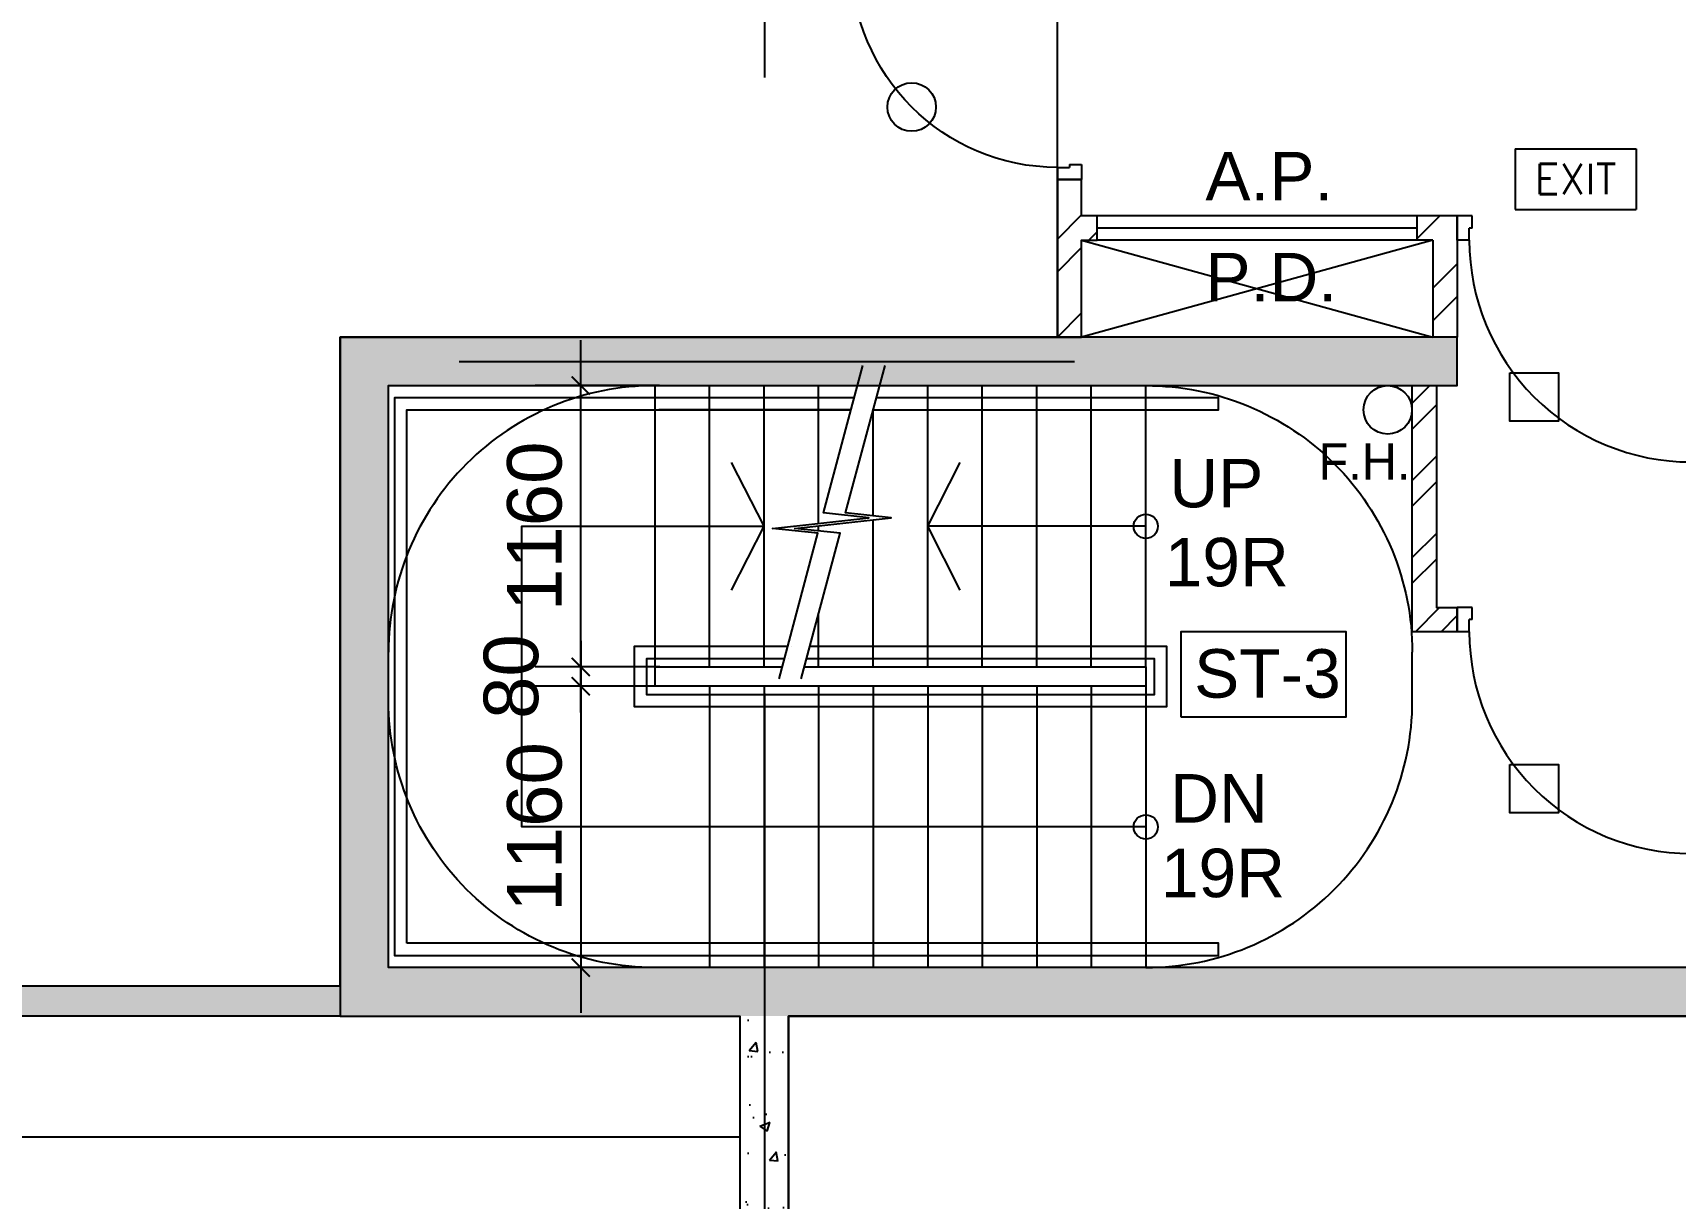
# Model space of a CAD drawing. Header units: millimetres. Extents: x 0 to 70486, y 148 to 42536.
# Drawn here: x 14481 to 21259, y 16467 to 21273 of the extents above; entities that cross this region are included whole.
import ezdxf
from ezdxf.enums import TextEntityAlignment as Align

# ---------------------------------------------------------------- set-up
doc = ezdxf.new("R2010")
doc.units = ezdxf.units.MM
doc.linetypes.add('CENTERX2', pattern=[101.6, 63.5, -12.7, 12.7, -12.7])
doc.layers.get('Defpoints').update_dxf_attribs({"color": 8})
for name, color, linetype in [('Architectural Features', 8, 'Continuous'), ('Door', 8, 'Continuous'), ('FS', 8, 'Continuous'), ('FSD', 8, 'Continuous'), ('GBP A.P.', 8, 'Continuous'), ('GBP Dim', 8, 'Continuous'), ('grid', 8, 'CENTERX2'), ('hatch', 8, 'Continuous'), ('PD', 8, 'Continuous'), ('PD DOOR', 8, 'Continuous'), ('STAIR', 8, 'Continuous'), ('TEXT', 8, 'Continuous'), ('TEXT Ref', 8, 'Continuous'), ('WALL-NEW', 8, 'Continuous'), ('WALL-STRUCTURE', 8, 'Continuous'), ('zzz-room mix', 8, 'Continuous')]:
    doc.layers.add(name, color=color, linetype=linetype)
doc.styles.add('BH', font='arial.ttf')
doc.styles.add('ROMANS', font='romans.shx')
doc.styles.add('SWIS721LT750', font='swissl.ttf')
doc.dimstyles.new('200 GBP', dxfattribs={"dimscale": 1.5, "dimtxt": 150, "dimasz": 50, "dimexe": 125, "dimexo": 50, "dimgap": 50, "dimtad": 1, "dimdec": 0, "dimzin": 0, "dimdsep": 46, "dimtxsty": 'BH', "dimblk": 'ARCHTICK', "dimcen": 0.09, "dimdle": 125, "dimclrd": 9, "dimclre": 9, "dimclrt": 1, "dimadec": 0, "dimazin": 0, "dimtfac": 1, "dimtdec": 0, "dimtix": 1, "dimtmove": 2, "dimatfit": 3, "dimldrblk": 'ARCHTICK', "dimfxl": 300, "dimfxlon": 1, "dimtolj": 1, "dimtzin": 0, "dimarcsym": 0})

# ---------------------------------------------------------------- blocks, each defined once
blk = doc.blocks.new('DR1CM')
at = {"layer": 'Door'}
blk.add_arc((0, 0), 1, 0, 90, dxfattribs=at)
blk = doc.blocks.new('DR1CR2')
at = {"layer": 'Door'}
for p, q in [((-50, 0), (-50, -50)), ((-50, 0), (0, 0)), ((0, 0), (0, -75)), ((-62.5, -50), (-50, -50)), ((-62.5, -50), (-62.5, -100)), ((-62.5, -100), (0, -100)), ((0, -75), (0, -100))]:
    blk.add_line(p, q, dxfattribs=at)
blk = doc.blocks.new('FSEX-V01')
for p, q in [((0, 300), (0, 0)), ((0, 300), (600, 300)), ((600, 300), (600, 0)), ((0, 0), (600, 0))]:
    blk.add_line(p, q)
at = {"style": 'ROMANS'}
blk.add_text('EXIT', height=150, dxfattribs=at).set_placement((300, 150), align=Align.MIDDLE)
blk = doc.blocks.new('_ArchTick')
at = {"color": 0, "const_width": 0.1}
blk.add_lwpolyline([(0.5, 0.5), (-0.5, -0.5)], dxfattribs=at)
blk = doc.blocks.new('*D326')
at = {"layer": 'Defpoints', "color": 0, "transparency": 16777216}
for p in [(21526.9, 23209.5), (22946.5, 20900.9), (22270, 20484.9)]:
    blk.add_point(p, dxfattribs=at)
at = {"layer": 'GBP Dim', "color": 9, "lineweight": -2, "transparency": 16777216}
for p, q in [((21233.7, 23029.2), (20690.6, 22695.2)), ((20752.1, 22953.2), (22368.2, 20325.2)), ((22653.3, 20720.6), (22110.3, 20386.7))]:
    blk.add_line(p, q, dxfattribs=at)
at = {"layer": 'GBP Dim', "color": 9, "lineweight": -2, "transparency": 16777216, "xscale": 75, "yscale": 75, "zscale": 75}
for p, rotation in [((20850.4, 22793.5), 121.5887666786611), ((22270, 20484.9), 301.5887666786611)]:
    blk.add_blockref('_ArchTick', p, dxfattribs=dict(at, rotation=rotation))
at = {"layer": 'GBP Dim', "transparency": 16777216, "insert": (21721.9, 21738.6), "char_height": 225, "attachment_point": 5, "rotation": 301.58877, "style": 'BH'}
blk.add_mtext('\\A1;2710', dxfattribs=at)
blk = doc.blocks.new('*D499')
at = {"layer": 'Defpoints', "color": 0, "transparency": 16777216}
for p in [(17143.8, 18577.8), (16742.1, 17417.8), (17143.8, 17417.8)]:
    blk.add_point(p, dxfattribs=at)
at = {"layer": 'GBP Dim', "color": 9, "lineweight": -2, "transparency": 16777216}
for p, q in [((16742.1, 18765.3), (16742.1, 17230.3)), ((17068.8, 18577.8), (16554.6, 18577.8)), ((17068.8, 17417.8), (16554.6, 17417.8))]:
    blk.add_line(p, q, dxfattribs=at)
at = {"layer": 'GBP Dim', "color": 9, "lineweight": -2, "transparency": 16777216, "xscale": 75, "yscale": 75, "zscale": 75}
for p, rotation in [((16742.1, 18577.8), 90), ((16742.1, 17417.8), 270)]:
    blk.add_blockref('_ArchTick', p, dxfattribs=dict(at, rotation=rotation))
at = {"layer": 'GBP Dim', "transparency": 16777216, "insert": (16552.2, 17997.8), "char_height": 225, "attachment_point": 5, "rotation": 90, "style": 'BH'}
blk.add_mtext('\\A1;1160', dxfattribs=at)
blk = doc.blocks.new('*D500')
at = {"layer": 'Defpoints', "color": 0, "transparency": 16777216}
for p in [(16742.1, 18657.8), (17143.8, 18657.8), (17143.8, 18577.8)]:
    blk.add_point(p, dxfattribs=at)
at = {"layer": 'GBP Dim', "color": 9, "lineweight": -2, "transparency": 16777216}
for p, q in [((16742.1, 18657.8), (16742.1, 18732.8)), ((17068.8, 18657.8), (16554.6, 18657.8)), ((16742.1, 18577.8), (16742.1, 18657.8)), ((17068.8, 18577.8), (16554.6, 18577.8)), ((16742.1, 18577.8), (16742.1, 18502.8))]:
    blk.add_line(p, q, dxfattribs=at)
at = {"layer": 'GBP Dim', "color": 9, "lineweight": -2, "transparency": 16777216, "xscale": 75, "yscale": 75, "zscale": 75}
for p, rotation in [((16742.1, 18657.8), 270), ((16742.1, 18577.8), 90)]:
    blk.add_blockref('_ArchTick', p, dxfattribs=dict(at, rotation=rotation))
at = {"layer": 'GBP Dim', "transparency": 16777216, "insert": (16455.5, 18617.8), "char_height": 225, "attachment_point": 5, "rotation": 90, "style": 'BH'}
blk.add_mtext('\\A1;80', dxfattribs=at)
blk = doc.blocks.new('*D501')
at = {"layer": 'Defpoints', "color": 0, "transparency": 16777216}
for p in [(16742.1, 19817.8), (17142, 19817.8), (17143.8, 18657.8)]:
    blk.add_point(p, dxfattribs=at)
at = {"layer": 'GBP Dim', "color": 9, "lineweight": -2, "transparency": 16777216}
for p, q in [((16742.1, 18470.3), (16742.1, 20005.3)), ((17067, 19817.8), (16554.6, 19817.8)), ((17068.8, 18657.8), (16554.6, 18657.8))]:
    blk.add_line(p, q, dxfattribs=at)
at = {"layer": 'GBP Dim', "color": 9, "lineweight": -2, "transparency": 16777216, "xscale": 75, "yscale": 75, "zscale": 75}
for p, rotation in [((16742.1, 19817.8), 90), ((16742.1, 18657.8), 270)]:
    blk.add_blockref('_ArchTick', p, dxfattribs=dict(at, rotation=rotation))
at = {"layer": 'GBP Dim', "transparency": 16777216, "insert": (16552.2, 19237.8), "char_height": 225, "attachment_point": 5, "rotation": 90, "style": 'BH'}
blk.add_mtext('\\A1;1160', dxfattribs=at)
blk = doc.blocks.new('A$C65CE4B9A')
at = {"layer": 'grid', "ltscale": 200}
for p, q in [((-50000, 10500), (-50000, -20450)), ((-66500, -8450), (0, -8450))]:
    blk.add_line(p, q, dxfattribs=at)

msp = doc.modelspace()

# ---------------------------------------------------------------- hatches: boundary and pattern name
at = {"layer": 'hatch'}
h = msp.add_hatch(dxfattribs=at)
h.set_pattern_fill('ANSI32', color=256, scale=30, style=0)
h.set_pattern_definition([(45, (18709, 20017.75), (-202.06, 202.06), []), (45, (18843.72, 20017.75), (-202.06, 202.06), [])])
edge = h.paths.add_edge_path()
edge.add_line((18873.7, 20517.8), (18809, 20517.8))
edge.add_line((18809, 20517.8), (18809, 20667.8))
edge.add_line((18809, 20667.8), (18709, 20667.8))
edge.add_line((18709, 20667.8), (18709, 20017.8))
edge.add_line((18873.7, 20417.9), (18873.7, 20517.8))
edge.add_line((18873.7, 20417.8), (18809, 20417.8))
edge.add_line((18809, 20417.8), (18809, 20017.8))
edge.add_line((18709, 20017.8), (18809, 20017.8))
h = msp.add_hatch(dxfattribs=at)
h.set_pattern_fill('AR-CONC', color=256, scale=50, style=0)
h.set_pattern_definition([(50, (-580552.97, 738548.02), (358.63009, -31.37607), [37.5, -412.5]), (355, (-580552.97, 738548.02), (-69.37567, 376.09607), [30, -330]), (100.4514, (-580523.1, 738545.4), (289.25469, 344.71977), [31.8701, -350.57106]), (46.1842, (-580552.97, 738648), (533.62052, -82.7595), [56.25, -618.75]), (96.6356, (-580508.5, 738641.1), (467.33135, 487.05894), [47.80514, -525.8565]), (351.1842, (-580553, 738648), (467.33097, 487.0593), [45, -495]), (21, (-580502.97, 738623.02), (298.45353, -201.309445), [37.5, -412.5]), (326, (-580502.97, 738623.02), (121.65767, 362.57502), [30, -330]), (71.4514, (-580478.1, 738606.24), (420.11131, 161.26525), [31.8701, -350.57106]), (37.5, (-580552.97, 738548.02), (6.079928, 166.446927), [0, -326, 0, -335, 0, -331.25]), (7.5, (-580552.97, 738548.02), (131.53477, 197.205856), [0, -191, 0, -318.5, 0, -126.25]), (327.5, (-580664.47, 738548.02), (266.911218, -11.277436), [0, -125, 0, -390, 0, -517.5]), (317.5, (-580714.47, 738548.02), (291.593085, 50.05249), [0, -162.5, 0, -259, 0, -367.5])])
h.paths.add_polyline_path([(17181.5, 17417.7), (17181.5, 17217.7), (21674, 17217.8), (21674, 19917.8), (21674, 20517.8), (21474, 20517.8), (21474, 19917.8), (21474, 17417.7)])
h.paths.add_polyline_path([(17181.5, 17217.7), (17181.5, 17417.7), (15949, 17417.7), (15949, 19817.8), (20359, 19817.8), (20359, 20017.8), (15749, 20017.8), (15749, 17217.7)])
edge = h.paths.add_edge_path()
edge.add_line((15749, 17342.8), (15749, 17217.8))
edge.add_line((15749, 17217.8), (11674, 17217.7))
edge.add_line((11674, 17217.7), (11499, 17217.7))
edge.add_line((11499, 17217.7), (11499, 18317.7))
edge.add_line((11499, 18317.7), (11624, 18317.7))
edge.add_line((11624, 18317.7), (11624, 17567.7))
edge.add_line((11624, 17567.7), (11849, 17567.7))
edge.add_line((11849, 17567.7), (11849, 17342.8))
edge.add_line((11849, 17342.8), (15749, 17342.8))
h = msp.add_hatch(dxfattribs=at)
h.set_pattern_fill('ANSI32', color=256, scale=30, style=0)
h.set_pattern_definition([(45, (325062.35, -76259.23), (-202.05576, 202.05576), []), (45, (325197.05, -76259.23), (-202.05576, 202.05576), [])])
h.paths.add_polyline_path([(20194.3, 20517.8), (20359, 20517.8), (20359, 20017.8), (20259, 20017.8), (20259, 20417.8), (20194.3, 20417.8)])
h = msp.add_hatch(dxfattribs=at)
h.set_pattern_fill('ANSI32', color=256, scale=600, style=0)
h.set_pattern_definition([(45, (15818.31, 3297.68), (-159.099, 159.099), []), (45, (15924.38, 3297.68), (-159.099, 159.099), [])])
h.paths.add_polyline_path([(20359, 18902.8), (20359, 18802.8), (20174, 18802.8), (20174, 19817.8), (20274, 19817.8), (20274, 18902.8)])
h = msp.add_hatch(dxfattribs=at)
h.set_pattern_fill('AR-CONC', color=256, scale=60, style=0)
h.set_pattern_definition([(50, (-580552.97, 738548.02), (430.35611, -37.65128), [45, -495]), (355, (-580552.97, 738548), (-83.2508, 451.31528), [36, -396]), (100.4514, (-580517.1, 738544.9), (347.10563, 413.66373), [38.24411, -420.68527]), (46.1842, (-580552.97, 738668), (640.34463, -99.3114), [67.5, -742.5]), (96.6356, (-580499.6, 738659.74), (560.79762, 584.47072), [57.36617, -631.0278]), (351.1842, (-580553, 738668), (560.79717, 584.47116), [54, -594]), (21, (-580492.97, 738638.02), (358.14423, -241.57133), [45, -495]), (326, (-580492.97, 738638), (145.9892, 435.09003), [36, -396]), (71.4514, (-580463.13, 738617.9), (504.13358, 193.5183), [38.24411, -420.68527]), (37.5, (-580552.97, 738548.02), (7.295913, 199.736312), [0, -391.2, 0, -402, 0, -397.5]), (7.5, (-580552.97, 738548.02), (157.841722, 236.647027), [0, -229.2, 0, -382.2, 0, -151.5]), (327.5, (-580686.77, 738548.02), (320.293462, -13.532923), [0, -150, 0, -468, 0, -621]), (317.5, (-580746.77, 738548.02), (349.9117, 60.06299), [0, -195, 0, -310.8, 0, -441])])
h.paths.add_polyline_path([(17599, 12917.8), (17399, 12918.1), (17399, 17217.7), (17599, 17217.7)])

# ---------------------------------------------------------------- linework, layer by layer
at = {"layer": 'Architectural Features', "ltscale": 50}
msp.add_lwpolyline([(17399, 17217.8), (17399, 16717.8), (10999.9, 16717.8), (10999.9, 23317.7)], dxfattribs=at)
at = {"layer": 'FSD'}
for points in [[(20577, 19870.8), (20777, 19870.8), (20777, 19670.8), (20577, 19670.8), (20577, 19870.8)], [(20577, 18255.7), (20777, 18255.7), (20777, 18055.7), (20577, 18055.7), (20577, 18255.7)]]:
    msp.add_lwpolyline(points, dxfattribs=at)
for centre in [(18108, 20966.7), (20072.6, 19717.8)]:
    msp.add_circle(centre, 100, dxfattribs=at)
at = {"layer": 'PD'}
for points in [[(20194.3, 20517.8), (18873.7, 20517.7)], [(20194.3, 20417.9), (18873.7, 20417.8)]]:
    msp.add_lwpolyline(points, dxfattribs=at)
at = {"layer": 'PD', "ltscale": 20}
for points in [[(20259, 20417.8), (18809, 20017.8)], [(18809, 20417.8), (20259, 20017.8)]]:
    msp.add_lwpolyline(points, dxfattribs=at)
at = {"layer": 'PD DOOR'}
msp.add_lwpolyline([(20194.3, 20467.8), (18873.7, 20467.7)], dxfattribs=at)
at = {"layer": 'STAIR'}
for points in [[(17560.5, 18609), (17721.2, 19208.7), (17533.6, 19228.9), (17732.5, 19250.8), (17931.3, 19272.7), (17743.7, 19292.9), (17906.6, 19900.8)], [(17651.9, 18609), (17812.6, 19208.7), (17625.1, 19228.9), (17823.9, 19250.8), (18022.7, 19272.7), (17835.2, 19292.9), (17998.1, 19900.8)], [(17049, 18657.8), (17049, 19817.8)], [(17049, 18657.8), (17049, 19817.8)], [(17274, 18657.8), (17274, 19817.8)], [(17499, 18657.8), (17499, 19817.8)], [(17499, 18657.8), (17499, 19817.8)], [(17724, 19249.9), (17724, 19817.8)], [(18174, 18657.8), (18174, 19817.8)], [(18399, 18657.8), (18399, 19817.8)], [(18624, 18657.8), (18624, 19817.8)], [(18849, 18657.8), (18849, 19817.8)], [(19074, 18657.8), (19074, 19817.8)], [(17871, 19767.8), (15974, 19767.8), (15974, 17467.8), (16024, 17467.8)], [(17871, 19767.8), (17077.4, 19767.8)], [(17949, 19717.8), (19374, 19717.8), (19374, 19767.8), (17962.4, 19767.8)], [(16024, 17517.8), (16024, 19717.8), (17857.6, 19717.8)], [(17857.6, 19717.8), (17064, 19717.8)], [(17949, 19280.6), (17949, 19717.8)], [(17364.4, 18974.4), (17499, 19237.8), (17364.4, 19501.1)], [(18308.6, 18974.4), (18174, 19237.8), (18308.6, 19501.1)], [(17949, 18657.8), (17949, 19264.6)], [(19074, 17997.8), (16499, 17997.8), (16499, 19237.8), (17499, 19237.8)], [(17724, 19218.2), (17724, 19239.8)], [(19074, 19237.8), (18174, 19237.8)], [(17724, 18657.8), (17724, 18878)], [(17687.8, 18742.8), (19159, 18742.8), (19159, 18492.8), (17949, 18492.8), (16964.3, 18492.8), (16964.3, 18742.8), (17596.3, 18742.8)], [(17612.4, 18742.8), (17612.4, 18742.8)], [(17674.4, 18692.8), (19109, 18692.8), (19109, 18542.8), (17962.4, 18542.8), (17014.3, 18542.8), (17014.3, 18692.8), (17582.9, 18692.8)], [(17665, 18657.8), (19074, 18657.8), (19074, 18577.8), (17049.3, 18577.8), (17049.3, 18657.8), (17573.6, 18657.8)], [(17599, 18692.8), (17599, 18692.8)], [(17274, 18577.8), (17274, 17417.7)], [(17499, 18577.8), (17499, 17417.7)], [(17499, 18577.8), (17499, 17417.7)], [(17724, 18577.8), (17724, 17417.7)], [(17949, 18577.8), (17949, 17417.7)], [(18174, 18577.8), (18174, 17417.7)], [(18399, 18577.8), (18399, 17417.7)], [(18624, 18577.8), (18624, 17417.7)], [(18849, 18577.8), (18849, 17417.7)], [(19074, 18577.8), (19074, 17417.7)], [(16024, 17467.8), (19374, 17467.8), (19374, 17517.8), (16024, 17517.8)]]:
    msp.add_lwpolyline(points, dxfattribs=at)
at = {"layer": 'STAIR', "ltscale": 0.1}
for points in [[(17049, 19817.8, 0.414214), (15949, 18717.8)], [(19074, 19817.8, -0.414214), (20174, 18717.8)], [(17049, 17417.7, -0.414214), (15949, 18517.8)], [(19074, 17417.7, 0.414214), (20174, 18517.8)]]:
    msp.add_lwpolyline(points, format="xyb", dxfattribs=at)
at = {"layer": 'STAIR', "ltscale": 0.3}
for points in [[(15949, 18517.8), (15949, 18717.8)], [(20174, 18517.8), (20174, 18717.8)]]:
    msp.add_lwpolyline(points, dxfattribs=at)
at = {"layer": 'STAIR'}
for centre in [(19074, 19237.8), (19074, 17997.8)]:
    msp.add_circle(centre, 50, dxfattribs=at)
at = {"layer": 'TEXT'}
msp.add_lwpolyline([(19219, 18452), (19901.3, 18452), (19901.3, 18802.8), (19219, 18802.8)], close=True, dxfattribs=at)
msp.add_lwpolyline([(19219, 18452), (19901.3, 18452), (19901.3, 18802.8), (19219, 18802.8)], close=True, dxfattribs=at)
at = {"layer": 'WALL-NEW'}
for points in [[(18709, 20017.8), (18809, 20017.8), (18809, 20417.8), (18873.7, 20417.8), (18873.7, 20517.8), (18809, 20517.8), (18809, 20667.8), (18709, 20667.8), (18709, 20017.8)], [(20359, 20517.8), (20194.3, 20517.8)], [(20194.3, 20417.9), (20194.3, 20517.8)], [(20359, 20517.8), (20359, 20017.8)], [(20259, 20417.8), (20194.3, 20417.8)], [(20259, 20417.8), (20259, 20017.8)], [(20359, 18902.8), (20359, 18802.8), (20174, 18802.8), (20174, 19817.8), (20274, 19817.8), (20274, 18902.8), (20359, 18902.8)], [(20259, 19817.8), (20359, 19817.8)]]:
    msp.add_lwpolyline(points, dxfattribs=at)
msp.add_lwpolyline([(11849, 17342.8), (15749, 17342.8), (15749, 17217.8), (11849, 17217.8)], close=True, dxfattribs=at)
at = {"layer": 'WALL-STRUCTURE'}
msp.add_lwpolyline([(17599, 17217.7), (21674, 17217.8), (21674, 19917.8), (21674, 20517.8), (21474, 20517.8), (21474, 19917.8), (21474, 17417.7), (15949, 17417.7), (15949, 19817.8), (20359, 19817.8), (20359, 20017.8), (15749, 20017.8), (15749, 17217.8), (17399, 17217.8), (17399, 12917.8), (17599, 12917.8), (17599, 17217.7)], dxfattribs=at)
at = {"layer": 'zzz-room mix'}
msp.add_lwpolyline([(13324, 28242.8), (13324, 27267.7), (13699, 27267.7), (13699, 26267.7), (13324, 26267.7), (13324, 24439), (11624, 24438.9), (11624, 17567.7), (11849, 17567.7), (11849, 17342.8), (15749, 17342.8), (15749, 20017.8), (18709, 20017.8), (18709, 21617.9), (15974, 21617.8), (15974, 23414), (18709, 23414), (18709, 24364), (17249, 24364), (17249, 28242.8)], close=True, dxfattribs=at)
at = {"layer": 'zzz-room mix', "elevation": 0}
msp.add_lwpolyline([(17599, 13042.8), (22799, 13042.8), (22799, 14117.8), (23299, 14117.8), (23299, 16117.8), (22799.1, 16117.7), (22799.1, 19367.8), (21674, 19367.8), (21674, 17217.8), (17599, 17217.7)], close=True, dxfattribs=at)

# ---------------------------------------------------------------- block references
at = {"layer": 'Door'}
for p, xscale, yscale, zscale, rotation in [((18709, 21567.8), -850.0000000011556, 850.0000000009313, 850.0000000009968, 90.00004162684844), ((21324, 20417.8), 915.0000000000089, 915.0000000000089, 915.0000000000089, 180.0000416266846), ((21324, 18802.8), 915.0000000000089, 915.0000000000089, 915.0000000000089, 180.0000416266846)]:
    msp.add_blockref('DR1CM', p, dxfattribs=dict(at, xscale=xscale, yscale=yscale, zscale=zscale, rotation=rotation))
at = {"layer": 'Door', "xscale": -1, "rotation": 90.00004162146521}
msp.add_blockref('DR1CR2', (18709, 20667.8), dxfattribs=at)
at = {"layer": 'Door', "rotation": 180.0000416214653}
for p in [(20359, 20417.8), (20359, 18802.8)]:
    msp.add_blockref('DR1CR2', p, dxfattribs=at)
at = {"layer": 'FS', "xscale": 0.8333333332557231, "yscale": 0.8333333332557231, "zscale": 0.8333333332557231}
msp.add_blockref('FSEX-V01', (20598.2, 20544.3), dxfattribs=at)
at = {"layer": 'TEXT Ref'}
msp.add_blockref('A$C65CE4B9A', (67500, 28367.9), dxfattribs=at)

# ---------------------------------------------------------------- texts
at = {"layer": 'FSD', "insert": (19787, 19430.1), "char_height": 150, "width": 1512.981, "attachment_point": 7, "style": 'SWIS721LT750'}
msp.add_mtext('{\\fUnivers|b0|i0|c0|p34;F.H.}', dxfattribs=at)
at = {"layer": 'GBP A.P.', "style": 'BH'}
msp.add_text('A.P.', height=200, rotation=0.00004, dxfattribs=at).set_placement((19583.8, 20581.6), align=Align.CENTER)
at = {"layer": 'TEXT', "style": 'BH'}
msp.add_text('P.D.', height=200, dxfattribs=at).set_placement((19591.7, 20165.2), align=Align.CENTER)
for s, p in [('UP', (19171, 19315.6)), ('19R', (19152, 18989.9)), ('ST-3', (19273.4, 18530.8)), ('DN', (19174.3, 18015.6)), ('19R', (19136.2, 17708))]:
    msp.add_text(s, height=200, dxfattribs=at).set_placement(p)

# ---------------------------------------------------------------- dimensions: what is measured, and where the dimension line sits
at = {"layer": 'GBP Dim'}
dim = msp.add_aligned_dim(p1=(21526.9, 23209.5), p2=(22946.5, 20900.9), distance=-794.2, dimstyle='200 GBP', override={"dimclrt": 256}, dxfattribs=at)
dim.commit()
dim.dimension.update_dxf_attribs({"geometry": '*D326', "text_midpoint": (21721.9, 21738.6)})
for base, p1, p2, picture, middle in [((16742.1, 19817.8), (17143.8, 18657.8), (17142, 19817.8), '*D501', (16552.2, 19237.8)), ((16742.1, 17417.8), (17143.8, 18577.8), (17143.8, 17417.8), '*D499', (16552.2, 17997.8))]:
    dim = msp.add_linear_dim(base=base, p1=p1, p2=p2, angle=90, dimstyle='200 GBP', override={"dimclrt": 256}, dxfattribs=at)
    dim.commit()
    dim.dimension.update_dxf_attribs({"geometry": picture, "text_midpoint": middle})
dim = msp.add_linear_dim(base=(16742.1, 18657.8), p1=(17143.8, 18577.8), p2=(17143.8, 18657.8), angle=90, dimstyle='200 GBP', override={"dimclrt": 256}, dxfattribs=at)
dim.commit()
dim.dimension.update_dxf_attribs({"geometry": '*D500', "text_midpoint": (16455.5, 18617.8), "dimtype": 160})

doc.saveas('drawing.dxf')
